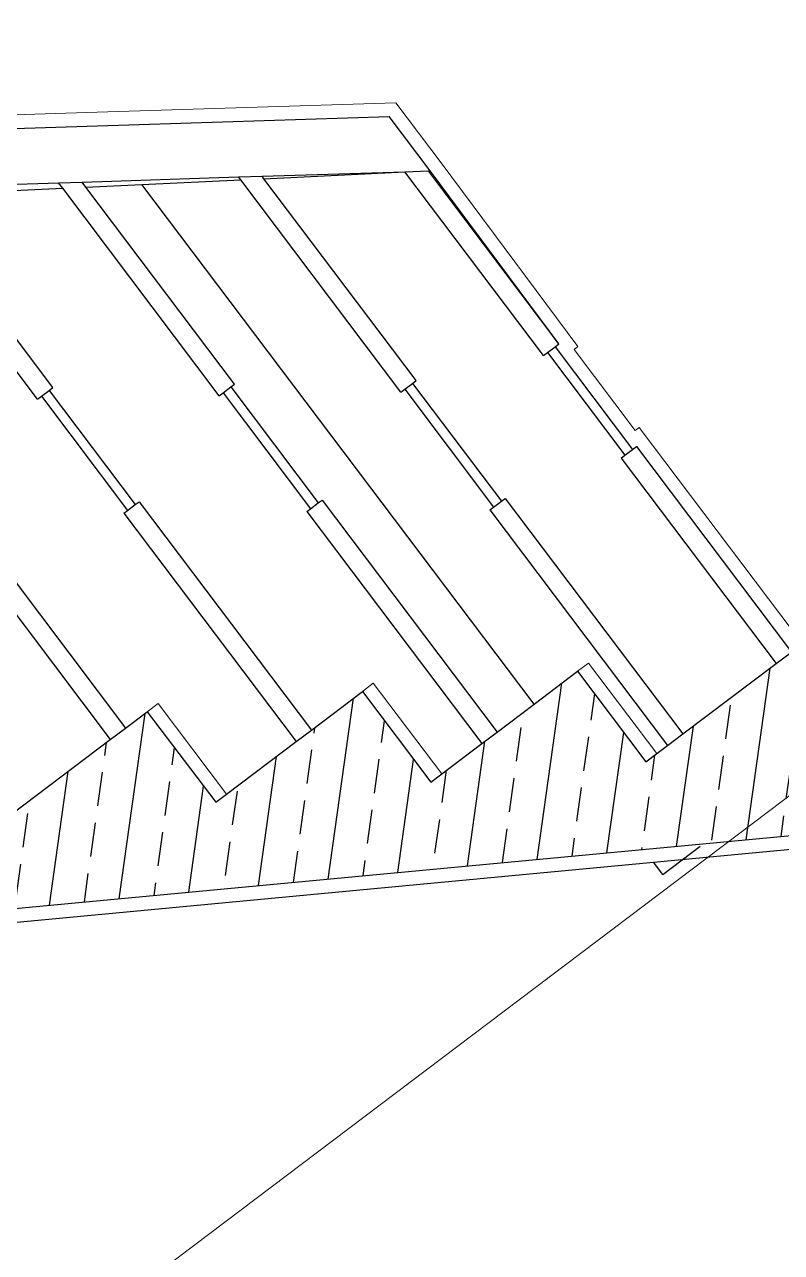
# Model space of a CAD drawing. Header units: millimetres. Extents: x 2232 to 85269, y -3593 to 5869.
# Drawn here: x 7709.55 to 7737.33, y -472.71 to -427.64 of the extents above; entities that cross this region are included whole.
import ezdxf

# ---------------------------------------------------------------- set-up
doc = ezdxf.new("R2010")
doc.units = ezdxf.units.MM
doc.linetypes.add('DOTX2', pattern=[0.5, 0, -0.5])
for name, color, linetype, lineweight in [('iz', 1, 'DOTX2', 20), ('sıva iç', 21, 'Continuous', 0), ('ÖLÇÜ İÇ', 7, 'Continuous', 9)]:
    doc.layers.add(name, color=color, linetype=linetype, lineweight=lineweight)
doc.layers.add('Standart', color=7, linetype='Continuous')

# ---------------------------------------------------------------- blocks, each defined once
blk = doc.blocks.new('IDE991Entity4306')
at = {"layer": 'Standart', "linetype": 'Continuous', "lineweight": -3}
h = blk.add_hatch(dxfattribs=at)
h.set_pattern_fill('ANSI33', color=171, scale=40, style=0)
h.set_pattern_definition([(45, (0, 0), (-7.07107, 7.07107), []), (45, (7.071, 0), (-7.07107, 7.07107), [5, -2.5])])
h.paths.add_polyline_path([(936, 1166.67), (963, 1166.67), (963, 1150), (990, 1150), (990, 1133.33), (1017, 1133.33), (1017, 1116.67), (1044, 1116.67), (1044, 1100), (1071, 1100), (1071, 1083.33), (1098, 1083.33), (1098, 1066.67), (1125, 1066.67), (1125, 1035), (909, 1168.33), (909, 1183.33), (936, 1183.33)])
blk = doc.blocks.new('IDE991Entity4377')
at = {"layer": 'Standart', "color": 159, "linetype": 'Continuous', "lineweight": -3}
blk.add_lwpolyline([(1090, 1052), (1090, 1054.25)], dxfattribs=at)
blk = doc.blocks.new('IDE991Entity4378')
at = {"layer": 'Standart', "color": 159, "linetype": 'Continuous', "lineweight": -3}
blk.add_lwpolyline([(1090, 1083.33), (1090, 1178.91)], dxfattribs=at)
blk = doc.blocks.new('IDE991Entity4395')
at = {"layer": 'Standart', "color": 134, "linetype": 'Continuous', "lineweight": -3}
blk.add_lwpolyline([(1121.94, 1104.46), (1121.94, 1066.67)], dxfattribs=at)
blk = doc.blocks.new('IDE991Entity4396')
at = {"layer": 'Standart', "color": 134, "linetype": 'Continuous', "lineweight": -3}
blk.add_lwpolyline([(1121.94, 1104.46), (1122.65, 1104.46)], dxfattribs=at)
blk = doc.blocks.new('IDE991Entity4397')
at = {"layer": 'Standart', "color": 134, "linetype": 'Continuous', "lineweight": -3}
blk.add_lwpolyline([(1122.65, 1123.35), (1122.65, 1104.46)], dxfattribs=at)
blk = doc.blocks.new('IDE991Entity4398')
at = {"layer": 'Standart', "color": 134, "linetype": 'Continuous', "lineweight": -3}
blk.add_lwpolyline([(1121.94, 1123.35), (1121.94, 1157.16)], dxfattribs=at)
blk = doc.blocks.new('IDE991Entity4399')
at = {"layer": 'Standart', "color": 134, "linetype": 'Continuous', "lineweight": -3}
blk.add_lwpolyline([(1121.94, 1123.35), (1122.65, 1123.35)], dxfattribs=at)
blk = doc.blocks.new('IDE991Entity4400')
at = {"layer": 'Standart', "color": 134, "linetype": 'Continuous', "lineweight": -3}
blk.add_lwpolyline([(1124.77, 1104.46), (1124.77, 1066.67)], dxfattribs=at)
blk = doc.blocks.new('IDE991Entity4401')
at = {"layer": 'Standart', "color": 134, "linetype": 'Continuous', "lineweight": -3}
blk.add_lwpolyline([(1124.06, 1123.35), (1124.06, 1104.46)], dxfattribs=at)
blk = doc.blocks.new('IDE991Entity4402')
at = {"layer": 'Standart', "color": 134, "linetype": 'Continuous', "lineweight": -3}
blk.add_lwpolyline([(1124.77, 1123.35), (1124.77, 1155.16)], dxfattribs=at)
blk = doc.blocks.new('IDE991Entity4403')
at = {"layer": 'Standart', "color": 134, "linetype": 'Continuous', "lineweight": -3}
blk.add_lwpolyline([(1101.99, 1110), (1101.99, 1066.67)], dxfattribs=at)
blk = doc.blocks.new('IDE991Entity4404')
at = {"layer": 'Standart', "color": 134, "linetype": 'Continuous', "lineweight": -3}
blk.add_lwpolyline([(1101.99, 1110), (1102.69, 1110)], dxfattribs=at)
blk = doc.blocks.new('IDE991Entity4405')
at = {"layer": 'Standart', "color": 134, "linetype": 'Continuous', "lineweight": -3}
blk.add_lwpolyline([(1102.69, 1131.67), (1102.69, 1110)], dxfattribs=at)
blk = doc.blocks.new('IDE991Entity4406')
at = {"layer": 'Standart', "color": 134, "linetype": 'Continuous', "lineweight": -3}
blk.add_lwpolyline([(1101.99, 1131.67), (1101.99, 1170.72)], dxfattribs=at)
blk = doc.blocks.new('IDE991Entity4407')
at = {"layer": 'Standart', "color": 134, "linetype": 'Continuous', "lineweight": -3}
blk.add_lwpolyline([(1101.99, 1131.67), (1102.69, 1131.67)], dxfattribs=at)
blk = doc.blocks.new('IDE991Entity4408')
at = {"layer": 'Standart', "color": 134, "linetype": 'Continuous', "lineweight": -3}
blk.add_lwpolyline([(1104.81, 1110), (1104.81, 1066.67)], dxfattribs=at)
blk = doc.blocks.new('IDE991Entity4409')
at = {"layer": 'Standart', "color": 134, "linetype": 'Continuous', "lineweight": -3}
blk.add_lwpolyline([(1104.11, 1131.67), (1104.11, 1110)], dxfattribs=at)
blk = doc.blocks.new('IDE991Entity4410')
at = {"layer": 'Standart', "color": 134, "linetype": 'Continuous', "lineweight": -3}
blk.add_lwpolyline([(1104.81, 1131.67), (1104.81, 1168.79)], dxfattribs=at)
blk = doc.blocks.new('IDE991Entity4411')
at = {"layer": 'Standart', "color": 134, "linetype": 'Continuous', "lineweight": -3}
blk.add_lwpolyline([(1080.39, 1126), (1080.39, 1083.33)], dxfattribs=at)
blk = doc.blocks.new('IDE991Entity4412')
at = {"layer": 'Standart', "color": 134, "linetype": 'Continuous', "lineweight": -3}
blk.add_lwpolyline([(1080.39, 1126), (1081.09, 1126)], dxfattribs=at)
blk = doc.blocks.new('IDE991Entity4413')
at = {"layer": 'Standart', "color": 134, "linetype": 'Continuous', "lineweight": -3}
blk.add_lwpolyline([(1081.09, 1147.33), (1081.09, 1126)], dxfattribs=at)
blk = doc.blocks.new('IDE991Entity4414')
at = {"layer": 'Standart', "color": 134, "linetype": 'Continuous', "lineweight": -3}
blk.add_lwpolyline([(1080.39, 1147.33), (1080.39, 1185.48)], dxfattribs=at)
blk = doc.blocks.new('IDE991Entity4415')
at = {"layer": 'Standart', "color": 134, "linetype": 'Continuous', "lineweight": -3}
blk.add_lwpolyline([(1080.39, 1147.33), (1081.09, 1147.33)], dxfattribs=at)
blk = doc.blocks.new('IDE991Entity4416')
at = {"layer": 'Standart', "color": 134, "linetype": 'Continuous', "lineweight": -3}
blk.add_lwpolyline([(1083.21, 1126), (1083.21, 1083.33)], dxfattribs=at)
blk = doc.blocks.new('IDE991Entity4417')
at = {"layer": 'Standart', "color": 134, "linetype": 'Continuous', "lineweight": -3}
blk.add_lwpolyline([(1082.51, 1147.33), (1082.51, 1126)], dxfattribs=at)
blk = doc.blocks.new('IDE991Entity4418')
at = {"layer": 'Standart', "color": 134, "linetype": 'Continuous', "lineweight": -3}
blk.add_lwpolyline([(1083.21, 1147.33), (1083.21, 1183.55)], dxfattribs=at)
blk = doc.blocks.new('IDE991Entity4419')
at = {"layer": 'Standart', "color": 134, "linetype": 'Continuous', "lineweight": -3}
blk.add_lwpolyline([(1058.79, 1142), (1058.79, 1100)], dxfattribs=at)
blk = doc.blocks.new('IDE991Entity4420')
at = {"layer": 'Standart', "color": 134, "linetype": 'Continuous', "lineweight": -3}
blk.add_lwpolyline([(1058.79, 1142), (1059.49, 1142)], dxfattribs=at)
blk = doc.blocks.new('IDE991Entity4421')
at = {"layer": 'Standart', "color": 134, "linetype": 'Continuous', "lineweight": -3}
blk.add_lwpolyline([(1059.49, 1163), (1059.49, 1142)], dxfattribs=at)
blk = doc.blocks.new('IDE991Entity4422')
at = {"layer": 'Standart', "color": 134, "linetype": 'Continuous', "lineweight": -3}
blk.add_lwpolyline([(1058.79, 1163), (1058.79, 1200.24)], dxfattribs=at)
blk = doc.blocks.new('IDE991Entity4423')
at = {"layer": 'Standart', "color": 134, "linetype": 'Continuous', "lineweight": -3}
blk.add_lwpolyline([(1058.79, 1163), (1059.49, 1163)], dxfattribs=at)
blk = doc.blocks.new('IDE991Entity4424')
at = {"layer": 'Standart', "color": 134, "linetype": 'Continuous', "lineweight": -3}
blk.add_lwpolyline([(1061.61, 1142), (1061.61, 1100)], dxfattribs=at)
blk = doc.blocks.new('IDE991Entity4425')
at = {"layer": 'Standart', "color": 134, "linetype": 'Continuous', "lineweight": -3}
blk.add_lwpolyline([(1060.91, 1163), (1060.91, 1142)], dxfattribs=at)
blk = doc.blocks.new('IDE991Entity4426')
at = {"layer": 'Standart', "color": 134, "linetype": 'Continuous', "lineweight": -3}
blk.add_lwpolyline([(1061.61, 1163), (1061.61, 1198.31)], dxfattribs=at)
blk = doc.blocks.new('IDE991Entity4427')
at = {"layer": 'Standart', "color": 134, "linetype": 'Continuous', "lineweight": -3}
blk.add_lwpolyline([(1037.19, 1158), (1037.19, 1116.67)], dxfattribs=at)
blk = doc.blocks.new('IDE991Entity4432')
at = {"layer": 'Standart', "color": 134, "linetype": 'Continuous', "lineweight": -3}
blk.add_lwpolyline([(1040.01, 1158), (1040.01, 1116.67)], dxfattribs=at)
blk = doc.blocks.new('IDE991Entity4496')
at = {"layer": 'Standart', "color": 134, "linetype": 'Continuous', "lineweight": -3}
blk.add_lwpolyline([(1061.61, 1198.31), (1080.39, 1185.48)], dxfattribs=at)
blk = doc.blocks.new('IDE991Entity4497')
at = {"layer": 'Standart', "color": 134, "linetype": 'Continuous', "lineweight": -3}
blk.add_lwpolyline([(1083.21, 1183.55), (1090, 1178.91)], dxfattribs=at)
blk = doc.blocks.new('IDE991Entity4498')
at = {"layer": 'Standart', "color": 134, "linetype": 'Continuous', "lineweight": -3}
blk.add_lwpolyline([(1104.81, 1168.79), (1121.94, 1157.16)], dxfattribs=at)
blk = doc.blocks.new('IDE991Entity4499')
at = {"layer": 'Standart', "color": 134, "linetype": 'Continuous', "lineweight": -3}
blk.add_lwpolyline([(1125, 1155), (1125, 1165)], dxfattribs=at)
blk = doc.blocks.new('IDE991Entity5316')
at = {"layer": 'Standart', "color": 159, "linetype": 'Continuous', "lineweight": -3}
blk.add_lwpolyline([(1044, 1116.67), (1044, 1100)], dxfattribs=at)
blk = doc.blocks.new('IDE991Entity5318')
at = {"layer": 'Standart', "color": 159, "linetype": 'Continuous', "lineweight": -3}
blk.add_lwpolyline([(1019, 1116.67), (1037.19, 1116.67)], dxfattribs=at)
blk = doc.blocks.new('IDE991Entity5319')
at = {"layer": 'Standart', "color": 159, "linetype": 'Continuous', "lineweight": -3}
blk.add_lwpolyline([(1071, 1100), (1071, 1083.33)], dxfattribs=at)
blk = doc.blocks.new('IDE991Entity5320')
at = {"layer": 'Standart', "color": 159, "linetype": 'Continuous', "lineweight": -3}
blk.add_lwpolyline([(1044, 1100), (1046, 1100)], dxfattribs=at)
blk = doc.blocks.new('IDE991Entity5321')
at = {"layer": 'Standart', "color": 159, "linetype": 'Continuous', "lineweight": -3}
blk.add_lwpolyline([(1046, 1100), (1058.79, 1100)], dxfattribs=at)
blk = doc.blocks.new('IDE991Entity5322')
at = {"layer": 'Standart', "color": 159, "linetype": 'Continuous', "lineweight": -3}
blk.add_lwpolyline([(1098, 1083.33), (1098, 1066.67)], dxfattribs=at)
blk = doc.blocks.new('IDE991Entity5323')
at = {"layer": 'Standart', "color": 159, "linetype": 'Continuous', "lineweight": -3}
blk.add_lwpolyline([(1071, 1083.33), (1073, 1083.33)], dxfattribs=at)
blk = doc.blocks.new('IDE991Entity5324')
at = {"layer": 'Standart', "color": 159, "linetype": 'Continuous', "lineweight": -3}
blk.add_lwpolyline([(1073, 1083.33), (1080.39, 1083.33)], dxfattribs=at)
blk = doc.blocks.new('IDE991Entity5326')
at = {"layer": 'Standart', "color": 159, "linetype": 'Continuous', "lineweight": -3}
blk.add_lwpolyline([(1098, 1066.67), (1100, 1066.67)], dxfattribs=at)
blk = doc.blocks.new('IDE991Entity5327')
at = {"layer": 'Standart', "color": 159, "linetype": 'Continuous', "lineweight": -3}
blk.add_lwpolyline([(1100, 1066.67), (1101.99, 1066.67)], dxfattribs=at)
blk = doc.blocks.new('IDE991Entity5328')
at = {"layer": 'Standart', "color": 159, "linetype": 'Continuous', "lineweight": -3}
blk.add_lwpolyline([(882, 1185), (1125, 1035)], dxfattribs=at)
blk = doc.blocks.new('IDE991Entity5624')
at = {"layer": 'Standart', "color": 163, "linetype": 'Continuous', "lineweight": 5}
blk.add_lwpolyline([(1098, 1083.33), (1100, 1083.33)], dxfattribs=at)
blk = doc.blocks.new('IDE991Entity5625')
at = {"layer": 'Standart', "color": 163, "linetype": 'Continuous', "lineweight": 5}
blk.add_lwpolyline([(1100, 1083.33), (1100, 1066.67)], dxfattribs=at)
blk = doc.blocks.new('IDE991Entity5626')
at = {"layer": 'Standart', "color": 163, "linetype": 'Continuous', "lineweight": 5}
blk.add_lwpolyline([(1071, 1100), (1073, 1100)], dxfattribs=at)
blk = doc.blocks.new('IDE991Entity5627')
at = {"layer": 'Standart', "color": 163, "linetype": 'Continuous', "lineweight": 5}
blk.add_lwpolyline([(1073, 1100), (1073, 1083.33)], dxfattribs=at)
blk = doc.blocks.new('IDE991Entity5628')
at = {"layer": 'Standart', "color": 163, "linetype": 'Continuous', "lineweight": 5}
blk.add_lwpolyline([(1044, 1116.67), (1046, 1116.67)], dxfattribs=at)
blk = doc.blocks.new('IDE991Entity5629')
at = {"layer": 'Standart', "color": 163, "linetype": 'Continuous', "lineweight": 5}
blk.add_lwpolyline([(1046, 1116.67), (1046, 1100)], dxfattribs=at)
blk = doc.blocks.new('IDE991Entity5801')
at = {"layer": 'Standart', "color": 11, "linetype": 'Continuous', "lineweight": -3}
blk.add_lwpolyline([(881.43, 1183), (1015, 1100.55)], dxfattribs=at)
blk = doc.blocks.new('IDE991Entity5932')
at = {"layer": 'Standart', "color": 134, "linetype": 'Continuous', "lineweight": -3}
blk.add_lwpolyline([(1122.65, 1104.46), (1124.06, 1104.46)], dxfattribs=at)
blk = doc.blocks.new('IDE991Entity5933')
at = {"layer": 'Standart', "color": 134, "linetype": 'Continuous', "lineweight": -3}
blk.add_lwpolyline([(1124.06, 1104.46), (1124.77, 1104.46)], dxfattribs=at)
blk = doc.blocks.new('IDE991Entity5934')
at = {"layer": 'Standart', "color": 134, "linetype": 'Continuous', "lineweight": -3}
blk.add_lwpolyline([(1122.65, 1123.35), (1124.06, 1123.35)], dxfattribs=at)
blk = doc.blocks.new('IDE991Entity5935')
at = {"layer": 'Standart', "color": 134, "linetype": 'Continuous', "lineweight": -3}
blk.add_lwpolyline([(1124.06, 1123.35), (1124.77, 1123.35)], dxfattribs=at)
blk = doc.blocks.new('IDE991Entity5936')
at = {"layer": 'Standart', "color": 134, "linetype": 'Continuous', "lineweight": -3}
blk.add_lwpolyline([(1102.69, 1110), (1104.11, 1110)], dxfattribs=at)
blk = doc.blocks.new('IDE991Entity5937')
at = {"layer": 'Standart', "color": 134, "linetype": 'Continuous', "lineweight": -3}
blk.add_lwpolyline([(1104.11, 1110), (1104.81, 1110)], dxfattribs=at)
blk = doc.blocks.new('IDE991Entity5938')
at = {"layer": 'Standart', "color": 134, "linetype": 'Continuous', "lineweight": -3}
blk.add_lwpolyline([(1101.99, 1170.72), (1101.99, 1171.25)], dxfattribs=at)
blk = doc.blocks.new('IDE991Entity5939')
at = {"layer": 'Standart', "color": 134, "linetype": 'Continuous', "lineweight": -3}
blk.add_lwpolyline([(1102.69, 1131.67), (1104.11, 1131.67)], dxfattribs=at)
blk = doc.blocks.new('IDE991Entity5940')
at = {"layer": 'Standart', "color": 134, "linetype": 'Continuous', "lineweight": -3}
blk.add_lwpolyline([(1104.11, 1131.67), (1104.81, 1131.67)], dxfattribs=at)
blk = doc.blocks.new('IDE991Entity5941')
at = {"layer": 'Standart', "color": 134, "linetype": 'Continuous', "lineweight": -3}
blk.add_lwpolyline([(1104.81, 1168.79), (1104.81, 1169.25)], dxfattribs=at)
blk = doc.blocks.new('IDE991Entity5942')
at = {"layer": 'Standart', "color": 134, "linetype": 'Continuous', "lineweight": -3}
blk.add_lwpolyline([(1081.09, 1126), (1082.51, 1126)], dxfattribs=at)
blk = doc.blocks.new('IDE991Entity5943')
at = {"layer": 'Standart', "color": 134, "linetype": 'Continuous', "lineweight": -3}
blk.add_lwpolyline([(1082.51, 1126), (1083.21, 1126)], dxfattribs=at)
blk = doc.blocks.new('IDE991Entity5944')
at = {"layer": 'Standart', "color": 134, "linetype": 'Continuous', "lineweight": -3}
blk.add_lwpolyline([(1080.39, 1185.48), (1080.39, 1186.5)], dxfattribs=at)
blk = doc.blocks.new('IDE991Entity5945')
at = {"layer": 'Standart', "color": 134, "linetype": 'Continuous', "lineweight": -3}
blk.add_lwpolyline([(1081.09, 1147.33), (1082.51, 1147.33)], dxfattribs=at)
blk = doc.blocks.new('IDE991Entity5946')
at = {"layer": 'Standart', "color": 134, "linetype": 'Continuous', "lineweight": -3}
blk.add_lwpolyline([(1082.51, 1147.33), (1083.21, 1147.33)], dxfattribs=at)
blk = doc.blocks.new('IDE991Entity5947')
at = {"layer": 'Standart', "color": 134, "linetype": 'Continuous', "lineweight": -3}
blk.add_lwpolyline([(1083.21, 1183.55), (1083.21, 1184.5)], dxfattribs=at)
blk = doc.blocks.new('IDE991Entity5948')
at = {"layer": 'Standart', "color": 134, "linetype": 'Continuous', "lineweight": -3}
blk.add_lwpolyline([(1059.49, 1142), (1060.91, 1142)], dxfattribs=at)
blk = doc.blocks.new('IDE991Entity5949')
at = {"layer": 'Standart', "color": 134, "linetype": 'Continuous', "lineweight": -3}
blk.add_lwpolyline([(1060.91, 1142), (1061.61, 1142)], dxfattribs=at)
blk = doc.blocks.new('IDE991Entity5951')
at = {"layer": 'Standart', "color": 134, "linetype": 'Continuous', "lineweight": -3}
blk.add_lwpolyline([(1059.49, 1163), (1060.91, 1163)], dxfattribs=at)
blk = doc.blocks.new('IDE991Entity5952')
at = {"layer": 'Standart', "color": 134, "linetype": 'Continuous', "lineweight": -3}
blk.add_lwpolyline([(1060.91, 1163), (1061.61, 1163)], dxfattribs=at)
blk = doc.blocks.new('IDE991Entity6010')
at = {"layer": 'Standart', "color": 134, "linetype": 'Continuous', "lineweight": -3}
blk.add_lwpolyline([(1061.61, 1199.75), (1080.39, 1186.5)], dxfattribs=at)
blk = doc.blocks.new('IDE991Entity6011')
at = {"layer": 'Standart', "color": 134, "linetype": 'Continuous', "lineweight": -3}
blk.add_lwpolyline([(1080.39, 1186.5), (1083.21, 1184.5)], dxfattribs=at)
blk = doc.blocks.new('IDE991Entity6012')
at = {"layer": 'Standart', "color": 134, "linetype": 'Continuous', "lineweight": -3}
blk.add_lwpolyline([(1083.21, 1184.5), (1101.99, 1171.25)], dxfattribs=at)
blk = doc.blocks.new('IDE991Entity6013')
at = {"layer": 'Standart', "color": 134, "linetype": 'Continuous', "lineweight": -3}
blk.add_lwpolyline([(1101.99, 1171.25), (1104.81, 1169.25)], dxfattribs=at)
blk = doc.blocks.new('IDE991Entity6014')
at = {"layer": 'Standart', "color": 134, "linetype": 'Continuous', "lineweight": -3}
blk.add_lwpolyline([(1104.81, 1169.25), (1121.94, 1157.16)], dxfattribs=at)
blk = doc.blocks.new('IDE991Entity6015')
at = {"layer": 'Standart', "color": 134, "linetype": 'Continuous', "lineweight": -3}
blk.add_lwpolyline([(1121.94, 1157.16), (1124.77, 1155.16)], dxfattribs=at)
blk = doc.blocks.new('IDE991Entity6016')
at = {"layer": 'Standart', "color": 134, "linetype": 'Continuous', "lineweight": -3}
blk.add_lwpolyline([(1124.77, 1155.16), (1125, 1155)], dxfattribs=at)
blk = doc.blocks.new('IDE991Entity6018')
at = {"layer": 'Standart', "color": 134, "linetype": 'Continuous', "lineweight": -3}
blk.add_lwpolyline([(1015, 1242.66), (1090, 1189.71)], dxfattribs=at)
blk = doc.blocks.new('IDE991Entity6019')
at = {"layer": 'Standart', "color": 134, "linetype": 'Continuous', "lineweight": -3}
blk.add_lwpolyline([(1090, 1189.71), (1125, 1165)], dxfattribs=at)
blk = doc.blocks.new('IDE991Entity6021')
at = {"layer": 'Standart', "color": 134, "linetype": 'Continuous', "lineweight": -3}
blk.add_lwpolyline([(1090, 1178.91), (1101.99, 1170.72)], dxfattribs=at)
blk = doc.blocks.new('IDE991Entity6032')
at = {"layer": 'Standart', "color": 159, "linetype": 'Continuous', "lineweight": -3}
blk.add_lwpolyline([(1090, 1052), (1096.89, 1052)], dxfattribs=at)
blk = doc.blocks.new('IDE991Entity6542')
at = {"layer": 'Standart', "color": 159, "linetype": 'Continuous', "lineweight": -3}
blk.add_lwpolyline([(1037.19, 1116.67), (1040.01, 1116.67)], dxfattribs=at)
blk = doc.blocks.new('IDE991Entity6543')
at = {"layer": 'Standart', "color": 159, "linetype": 'Continuous', "lineweight": -3}
blk.add_lwpolyline([(1040.01, 1116.67), (1044, 1116.67)], dxfattribs=at)
blk = doc.blocks.new('IDE991Entity6544')
at = {"layer": 'Standart', "color": 159, "linetype": 'Continuous', "lineweight": -3}
blk.add_lwpolyline([(1058.79, 1100), (1061.61, 1100)], dxfattribs=at)
blk = doc.blocks.new('IDE991Entity6545')
at = {"layer": 'Standart', "color": 159, "linetype": 'Continuous', "lineweight": -3}
blk.add_lwpolyline([(1061.61, 1100), (1071, 1100)], dxfattribs=at)
blk = doc.blocks.new('IDE991Entity6546')
at = {"layer": 'Standart', "color": 159, "linetype": 'Continuous', "lineweight": -3}
blk.add_lwpolyline([(1080.39, 1083.33), (1083.21, 1083.33)], dxfattribs=at)
blk = doc.blocks.new('IDE991Entity6547')
at = {"layer": 'Standart', "color": 159, "linetype": 'Continuous', "lineweight": -3}
blk.add_lwpolyline([(1083.21, 1083.33), (1090, 1083.33)], dxfattribs=at)
blk = doc.blocks.new('IDE991Entity6548')
at = {"layer": 'Standart', "color": 159, "linetype": 'Continuous', "lineweight": -3}
blk.add_lwpolyline([(1090, 1083.33), (1098, 1083.33)], dxfattribs=at)
blk = doc.blocks.new('IDE991Entity6549')
at = {"layer": 'Standart', "color": 159, "linetype": 'Continuous', "lineweight": -3}
blk.add_lwpolyline([(1101.99, 1066.67), (1104.81, 1066.67)], dxfattribs=at)
blk = doc.blocks.new('IDE991Entity6550')
at = {"layer": 'Standart', "color": 159, "linetype": 'Continuous', "lineweight": -3}
blk.add_lwpolyline([(1104.81, 1066.67), (1121.94, 1066.67)], dxfattribs=at)
blk = doc.blocks.new('IDE991Entity6551')
at = {"layer": 'Standart', "color": 159, "linetype": 'Continuous', "lineweight": -3}
blk.add_lwpolyline([(1121.94, 1066.67), (1124.77, 1066.67)], dxfattribs=at)
blk = doc.blocks.new('IDE991Entity6744')
at = {"layer": 'Standart', "color": 11, "linetype": 'Continuous', "lineweight": -3}
blk.add_lwpolyline([(1015, 1100.55), (1090, 1054.25)], dxfattribs=at)
blk = doc.blocks.new('IDE991Entity6745')
at = {"layer": 'Standart', "color": 11, "linetype": 'Continuous', "lineweight": -3}
blk.add_lwpolyline([(1090, 1054.25), (1125, 1032.65)], dxfattribs=at)
blk = doc.blocks.new('TRRTYT')
at = {"layer": 'Standart'}
for name in ['IDE991Entity6018', 'IDE991Entity4422', 'IDE991Entity6010', 'IDE991Entity4426', 'IDE991Entity4496', 'IDE991Entity6019', 'IDE991Entity5328', 'IDE991Entity5944', 'IDE991Entity6011', 'IDE991Entity4414', 'IDE991Entity4306', 'IDE991Entity5947', 'IDE991Entity6012', 'IDE991Entity4418', 'IDE991Entity4497', 'IDE991Entity5801', 'IDE991Entity4378', 'IDE991Entity6021', 'IDE991Entity5938', 'IDE991Entity6013', 'IDE991Entity4406', 'IDE991Entity5941', 'IDE991Entity6014', 'IDE991Entity4410', 'IDE991Entity4498', 'IDE991Entity4499', 'IDE991Entity4423', 'IDE991Entity4421', 'IDE991Entity5951', 'IDE991Entity4425', 'IDE991Entity5952', 'IDE991Entity4427', 'IDE991Entity4432', 'IDE991Entity4398', 'IDE991Entity6015', 'IDE991Entity4402', 'IDE991Entity6016', 'IDE991Entity4415', 'IDE991Entity4413', 'IDE991Entity5945', 'IDE991Entity4417', 'IDE991Entity5946', 'IDE991Entity4419', 'IDE991Entity4420', 'IDE991Entity5948', 'IDE991Entity5949', 'IDE991Entity4424', 'IDE991Entity4407', 'IDE991Entity4405', 'IDE991Entity5939', 'IDE991Entity4409', 'IDE991Entity5940', 'IDE991Entity4411', 'IDE991Entity4412', 'IDE991Entity5942', 'IDE991Entity5943', 'IDE991Entity4416', 'IDE991Entity4399', 'IDE991Entity4397', 'IDE991Entity5934', 'IDE991Entity4401', 'IDE991Entity5935', 'IDE991Entity5318', 'IDE991Entity6542', 'IDE991Entity6543', 'IDE991Entity5316', 'IDE991Entity5628', 'IDE991Entity5629', 'IDE991Entity4403', 'IDE991Entity4404', 'IDE991Entity5936', 'IDE991Entity5937', 'IDE991Entity4408', 'IDE991Entity4395', 'IDE991Entity4396', 'IDE991Entity5932', 'IDE991Entity5933', 'IDE991Entity4400', 'IDE991Entity6744', 'IDE991Entity5320', 'IDE991Entity5321', 'IDE991Entity6544', 'IDE991Entity6545', 'IDE991Entity5319', 'IDE991Entity5626', 'IDE991Entity5627', 'IDE991Entity5323', 'IDE991Entity5324', 'IDE991Entity6546', 'IDE991Entity6547', 'IDE991Entity6548', 'IDE991Entity5322', 'IDE991Entity5624', 'IDE991Entity5625', 'IDE991Entity5326', 'IDE991Entity5327', 'IDE991Entity6549', 'IDE991Entity6550', 'IDE991Entity6551', 'IDE991Entity4377', 'IDE991Entity6745', 'IDE991Entity6032']:
    blk.add_blockref(name, (1034515.63, -397430.95), dxfattribs=at)
blk = doc.blocks.new('GHGFHGF')
at = {"layer": 'iz', "ltscale": 50}
blk.add_line((1293379.78, -409389.54), (1295709.78, -409389.54), dxfattribs=at)
at = {"layer": 'sıva iç'}
for points in [[(1294293.78, -409125.58), (1294394.78, -409196.88), (1294469.78, -409249.83), (1294504.78, -409274.54), (1294504.78, -409284.54), (1294504.55, -409316.19), (1294503.84, -409316.19), (1294503.84, -409335.09), (1294504.55, -409335.09), (1294504.55, -409372.88), (1294504.78, -409372.88), (1294506.78, -409372.88), (1294506.78, -409389.54), (1294619.78, -409389.54), (1294694.78, -409389.54), (1294694.78, -409139.54)], [(1294295.78, -409124.54), (1294395.93, -409195.25), (1294470.93, -409248.2), (1294506.78, -409273.51), (1294506.78, -409284.55), (1294506.53, -409318.19), (1294505.84, -409318.19), (1294505.84, -409333.09), (1294506.55, -409333.09), (1294506.55, -409370.88), (1294508.78, -409370.88), (1294508.78, -409387.54), (1294619.78, -409387.54), (1294692.78, -409387.54), (1294692.78, -409141.54)], [(1294694.78, -409689.54), (1294694.78, -409439.54), (1294694.78, -409439.54), (1294694.78, -409404.54), (1294504.78, -409404.54), (1294504.78, -409389.54), (1294164.78, -409389.54)]]:
    blk.add_lwpolyline(points, dxfattribs=at)
blk.add_blockref('TRRTYT', (258864.14, -13008.59), dxfattribs=at)
blk = doc.blocks.new('GGGGG')
at = {"layer": 'sıva iç', "rotation": 37.05267661197626}
blk.add_blockref('GHGFHGF', (-134899.13, -889310.84), dxfattribs=at)

msp = doc.modelspace()

# ---------------------------------------------------------------- block references
at = {"layer": 'ÖLÇÜ İÇ', "xscale": 0.25, "yscale": 0.25, "zscale": 0.25}
msp.add_blockref('GGGGG', (-278484.475, 108554.699), dxfattribs=at)

doc.saveas('drawing.dxf')
